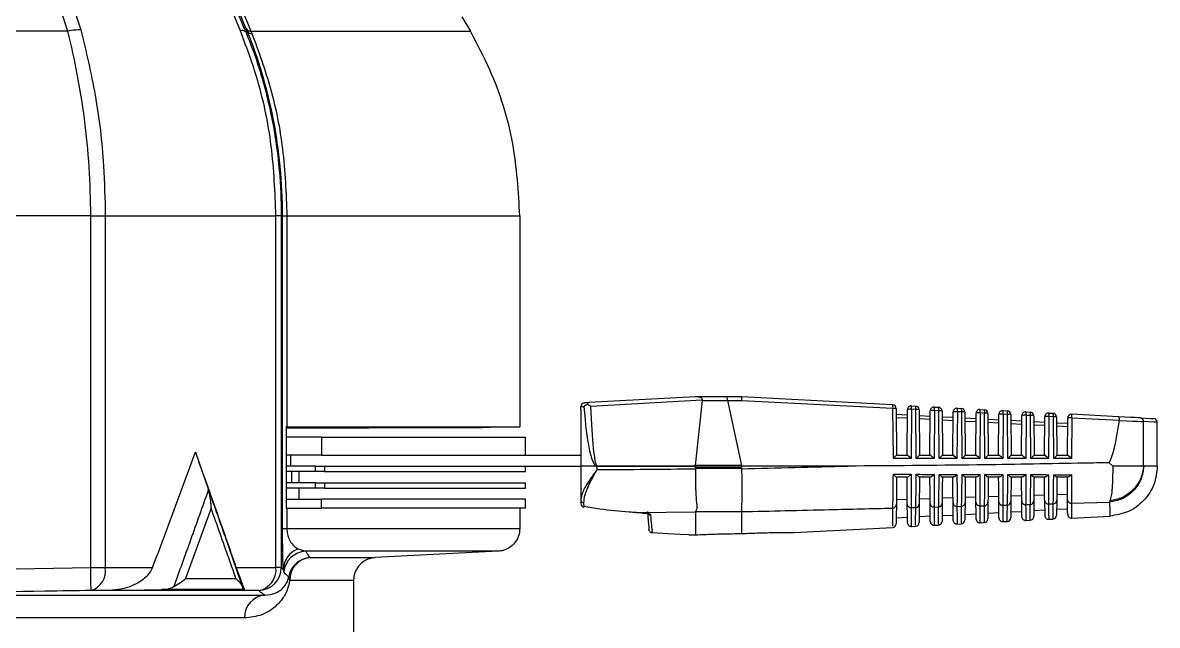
# Model space of a CAD drawing. Extents: x 17.1 to 113.1, y 3.8 to 84.5.
# Drawn here: x 56.287 to 59.357, y 13.322 to 14.955 of the extents above; entities that cross this region are included whole.
import ezdxf

# ---------------------------------------------------------------- set-up
doc = ezdxf.new("R2010")
doc.units = 0
doc.header["$MEASUREMENT"] = 0
doc.layers.add('OBJECT', color=7, linetype='CONTINUOUS')

msp = doc.modelspace()

# ---------------------------------------------------------------- linework, layer by layer
at = {"layer": 'OBJECT'}
for p, q in [((56.4206, 15.0068), (56.4445, 14.9352)), ((56.8759, 14.933), (56.8452, 15.0068)), ((57.4755, 14.9712), (57.4982, 14.9318)), ((56.4088, 14.9318), (56.1706, 14.9318)), ((56.8902, 14.93), (56.8942, 14.9317)), ((56.9046, 14.9318), (56.9073, 14.9252)), ((56.9046, 14.9318), (57.4982, 14.9318)), ((56.4708, 14.4318), (56.2673, 14.4318)), ((56.4708, 14.4318), (56.5103, 14.4318)), ((56.4708, 13.4789), (56.4708, 14.4318)), ((56.5103, 14.4318), (56.9722, 14.4318)), ((56.5103, 14.4318), (56.5103, 13.4789)), ((56.9722, 13.4789), (56.9722, 14.4318)), ((56.9865, 14.4318), (56.9722, 14.4318)), ((56.9865, 14.4318), (56.9865, 13.4789)), ((56.9865, 14.4318), (56.9901, 14.4318)), ((56.9901, 13.5852), (56.9901, 14.4318)), ((56.9901, 14.4318), (57.0017, 14.4318)), ((57.0017, 14.4318), (57.6322, 14.4318)), ((57.0017, 14.4318), (57.0017, 13.8605)), ((57.6322, 14.4318), (57.6322, 13.8605)), ((58.1072, 13.9413), (57.819, 13.9257)), ((58.1155, 13.9413), (58.1072, 13.9413)), ((58.1931, 13.9413), (58.1155, 13.9413)), ((58.2322, 13.9413), (58.1931, 13.9413)), ((58.2322, 13.9413), (58.2322, 13.9413)), ((58.641, 13.9197), (58.2322, 13.9413)), ((57.7972, 13.9061), (57.7973, 13.915)), ((57.8237, 13.9166), (58.1258, 13.933)), ((58.1074, 13.7554), (58.126, 13.9316)), ((58.126, 13.9316), (58.1937, 13.9316)), ((58.1937, 13.9318), (58.2332, 13.9318)), ((58.1937, 13.9316), (58.2319, 13.7554)), ((58.2332, 13.9318), (58.6417, 13.9103)), ((58.6429, 13.7743), (58.6417, 13.9103)), ((58.6505, 13.9098), (58.6516, 13.7838)), ((58.6915, 13.9171), (58.7031, 13.9165)), ((58.7534, 13.9138), (58.7651, 13.9132)), ((58.8154, 13.9105), (58.8271, 13.9099)), ((57.7972, 13.9061), (57.7972, 13.7538)), ((58.6506, 13.8942), (58.6808, 13.8926)), ((58.6807, 13.8832), (58.6507, 13.8848)), ((58.6799, 13.7838), (58.6809, 13.9072)), ((58.6921, 13.9076), (58.691, 13.7743)), ((58.7037, 13.907), (58.6921, 13.9076)), ((58.7049, 13.7743), (58.7037, 13.907)), ((58.7125, 13.9066), (58.7136, 13.7838)), ((58.7127, 13.8909), (58.7428, 13.8893)), ((58.7427, 13.8799), (58.7127, 13.8815)), ((58.7419, 13.7838), (58.7429, 13.9039)), ((58.7541, 13.9043), (58.753, 13.7743)), ((58.7658, 13.9037), (58.7541, 13.9043)), ((58.7669, 13.7743), (58.7658, 13.9037)), ((58.7746, 13.9033), (58.7756, 13.7838)), ((58.7747, 13.8876), (58.8047, 13.886)), ((58.8039, 13.7838), (58.8049, 13.9006)), ((58.8161, 13.9011), (58.815, 13.7743)), ((58.8278, 13.9004), (58.8161, 13.9011)), ((58.8289, 13.7743), (58.8278, 13.9004)), ((58.8366, 13.9), (58.8376, 13.7838)), ((58.8367, 13.8844), (58.8667, 13.8828)), ((58.8659, 13.7838), (58.8668, 13.8974)), ((58.8781, 13.8978), (58.877, 13.7743)), ((58.8774, 13.9072), (58.8891, 13.9066)), ((58.8898, 13.8972), (58.8781, 13.8978)), ((58.8909, 13.7743), (58.8898, 13.8972)), ((58.8986, 13.8967), (58.8996, 13.7838)), ((58.8988, 13.8811), (58.9287, 13.8795)), ((58.9279, 13.7838), (58.9288, 13.8941)), ((58.94, 13.8945), (58.939, 13.7743)), ((58.9393, 13.904), (58.9512, 13.9034)), ((58.9519, 13.8939), (58.94, 13.8945)), ((58.9529, 13.7743), (58.9519, 13.8939)), ((58.9606, 13.8935), (58.9616, 13.7838)), ((58.9899, 13.7838), (58.9908, 13.8908)), ((59.002, 13.8912), (59.001, 13.7743)), ((59.0013, 13.9007), (59.0132, 13.9001)), ((59.0139, 13.8906), (59.002, 13.8912)), ((59.0149, 13.7743), (59.0139, 13.8906)), ((59.0227, 13.8902), (59.0236, 13.7838)), ((59.0519, 13.7838), (59.0528, 13.8875)), ((59.064, 13.888), (59.063, 13.7743)), ((59.0633, 13.8974), (59.0752, 13.8968)), ((59.0759, 13.8873), (59.064, 13.888)), ((59.0769, 13.7743), (59.0759, 13.8873)), ((59.0847, 13.8869), (59.0856, 13.7838)), ((59.1139, 13.7838), (59.1147, 13.8843)), ((59.1259, 13.8847), (59.125, 13.7743)), ((59.2522, 13.8875), (59.1253, 13.8942)), ((59.1259, 13.8847), (59.2546, 13.8779)), ((57.0017, 13.8605), (56.9992, 13.8605)), ((56.9994, 13.8606), (56.9994, 13.64)), ((56.9994, 13.8578), (57.2223, 13.8578)), ((57.0017, 13.8605), (57.6322, 13.8605)), ((57.2223, 13.8578), (57.2233, 13.8578)), ((57.5274, 13.8578), (57.2233, 13.8578)), ((57.5492, 13.8584), (57.5274, 13.8578)), ((57.5274, 13.8578), (57.5283, 13.8578)), ((57.5283, 13.8578), (57.5279, 13.8578)), ((57.5518, 13.8584), (57.5492, 13.8584)), ((57.6322, 13.8605), (57.5518, 13.8584)), ((58.8047, 13.8766), (58.7748, 13.8782)), ((58.8666, 13.8734), (58.8368, 13.8749)), ((58.9286, 13.8701), (58.8988, 13.8717)), ((58.9608, 13.8778), (58.9907, 13.8762)), ((58.9906, 13.8668), (58.9609, 13.8684)), ((59.0228, 13.8745), (59.0526, 13.873)), ((59.0525, 13.8635), (59.0229, 13.8651)), ((59.0848, 13.8713), (59.1146, 13.8697)), ((59.1145, 13.8603), (59.0849, 13.8618)), ((59.2546, 13.8779), (59.2546, 13.8775)), ((59.3202, 13.7538), (59.3202, 13.8744)), ((59.3572, 13.7534), (59.3572, 13.8724)), ((57.095, 13.8318), (56.9994, 13.8318)), ((57.095, 13.8318), (57.095, 13.7838)), ((57.095, 13.8318), (57.6472, 13.8318)), ((57.6472, 13.7838), (57.6472, 13.8318)), ((56.7542, 13.7919), (56.7898, 13.6891)), ((57.095, 13.7838), (56.9994, 13.7838)), ((57.0112, 13.7838), (57.0112, 13.7538)), ((57.095, 13.7838), (57.6157, 13.7838)), ((57.6157, 13.7838), (57.7972, 13.7838)), ((58.691, 13.7743), (58.6429, 13.7743)), ((58.6516, 13.7838), (58.68, 13.7838)), ((58.753, 13.7743), (58.7049, 13.7743)), ((58.7136, 13.7838), (58.742, 13.7838)), ((58.815, 13.7743), (58.7669, 13.7743)), ((58.7756, 13.7838), (58.804, 13.7838)), ((58.877, 13.7743), (58.8289, 13.7743)), ((58.8376, 13.7838), (58.866, 13.7838)), ((58.939, 13.7743), (58.8909, 13.7743)), ((58.8996, 13.7838), (58.928, 13.7838)), ((59.001, 13.7743), (58.9529, 13.7743)), ((58.9616, 13.7838), (58.99, 13.7838)), ((59.063, 13.7743), (59.0149, 13.7743)), ((59.0236, 13.7838), (59.052, 13.7838)), ((59.125, 13.7743), (59.0769, 13.7743)), ((59.0856, 13.7838), (59.114, 13.7838)), ((59.2365, 13.7538), (59.2273, 13.7629)), ((57.0788, 13.7538), (56.9994, 13.7538)), ((57.0788, 13.7389), (56.9994, 13.7389)), ((57.0141, 13.7389), (57.0141, 13.7089)), ((57.035, 13.7089), (57.035, 13.7389)), ((57.0788, 13.7389), (57.0788, 13.7538)), ((57.0788, 13.7538), (57.1039, 13.7538)), ((57.1039, 13.7389), (57.0788, 13.7389)), ((57.1039, 13.7538), (57.1039, 13.7389)), ((57.1039, 13.7538), (57.6157, 13.7538)), ((57.1039, 13.7389), (57.6472, 13.7389)), ((57.6157, 13.7538), (57.7972, 13.7538)), ((57.6472, 13.7389), (57.6472, 13.7538)), ((57.7972, 13.7538), (57.7972, 13.6621)), ((57.8387, 13.7538), (57.7972, 13.7538)), ((57.8417, 13.7546), (58.1073, 13.7546)), ((58.1072, 13.753), (57.8417, 13.753)), ((57.8417, 13.7445), (57.8417, 13.753)), ((58.1073, 13.7546), (58.1072, 13.753)), ((58.1072, 13.7522), (58.2322, 13.7522)), ((58.1072, 13.747), (58.1072, 13.7522)), ((58.2322, 13.747), (58.1072, 13.747)), ((58.2319, 13.7554), (58.1074, 13.7554)), ((58.2322, 13.7522), (58.2322, 13.747)), ((58.5209, 13.7538), (58.2323, 13.7538)), ((59.3206, 13.7538), (59.3202, 13.7538)), ((57.0788, 13.7089), (56.9994, 13.7089)), ((57.0788, 13.694), (57.0788, 13.7089)), ((57.0788, 13.7089), (57.1039, 13.7089)), ((57.1039, 13.7089), (57.1039, 13.694)), ((57.1039, 13.7089), (57.6472, 13.7089)), ((57.6472, 13.694), (57.6472, 13.7089)), ((58.6806, 13.7238), (58.6515, 13.7238)), ((58.7427, 13.7238), (58.7135, 13.7238)), ((58.8047, 13.7238), (58.7755, 13.7238)), ((58.8668, 13.7238), (58.8374, 13.7238)), ((58.9288, 13.7238), (58.8994, 13.7238)), ((58.9909, 13.7238), (58.9614, 13.7238)), ((59.053, 13.7238), (59.0233, 13.7238)), ((59.1151, 13.7238), (59.0853, 13.7238)), ((57.0788, 13.694), (56.9994, 13.694)), ((56.9994, 13.664), (57.095, 13.664)), ((57.035, 13.664), (57.035, 13.694)), ((57.1039, 13.694), (57.0788, 13.694)), ((57.095, 13.64), (57.095, 13.664)), ((57.6472, 13.664), (57.095, 13.664)), ((57.1039, 13.694), (57.6472, 13.694)), ((57.6472, 13.64), (57.6472, 13.664)), ((58.6511, 13.6636), (58.6804, 13.6645)), ((58.7131, 13.6655), (58.7424, 13.6664)), ((58.7751, 13.6674), (58.8043, 13.6684)), ((58.8371, 13.6694), (58.8663, 13.6703)), ((58.8991, 13.6713), (58.9283, 13.6722)), ((58.9612, 13.6733), (58.9903, 13.6742)), ((59.0232, 13.6752), (59.0523, 13.6762)), ((59.0852, 13.6772), (59.1143, 13.6782)), ((56.7966, 13.64), (56.7275, 13.4491)), ((57.0017, 13.64), (56.9992, 13.64)), ((57.0017, 13.64), (57.0017, 13.5852)), ((57.0017, 13.64), (57.0771, 13.64)), ((57.0771, 13.64), (57.095, 13.64)), ((57.6472, 13.64), (57.095, 13.64)), ((57.6322, 13.64), (57.6322, 13.5852)), ((57.7972, 13.6621), (57.7972, 13.6524)), ((57.8058, 13.6441), (57.8055, 13.6546)), ((58.691, 13.6414), (58.7035, 13.6417)), ((58.753, 13.643), (58.7655, 13.6433)), ((58.815, 13.6446), (58.8275, 13.645)), ((58.877, 13.6463), (58.8895, 13.6466)), ((58.939, 13.6479), (58.9516, 13.6483)), ((59.0009, 13.6496), (59.0136, 13.65)), ((59.0526, 13.6343), (59.0228, 13.6328)), ((59.0524, 13.6611), (59.0528, 13.6198)), ((59.0629, 13.6514), (59.0756, 13.6517)), ((59.0851, 13.6614), (59.0847, 13.6204)), ((59.1146, 13.6376), (59.0848, 13.636)), ((59.1249, 13.6531), (59.2279, 13.6561)), ((59.2292, 13.6594), (59.2279, 13.6561)), ((57.948, 13.6279), (58.1072, 13.6298)), ((57.9662, 13.627), (57.948, 13.6279)), ((57.948, 13.6279), (57.948, 13.6277)), ((57.9662, 13.627), (57.9662, 13.6267)), ((58.1072, 13.6298), (58.1077, 13.6305)), ((58.1072, 13.6298), (58.1072, 13.5674)), ((58.1077, 13.6305), (58.2322, 13.6305)), ((58.2322, 13.6305), (58.2322, 13.6304)), ((58.2322, 13.6304), (58.2322, 13.5709)), ((58.6808, 13.6148), (58.6506, 13.6132)), ((58.7428, 13.6181), (58.7127, 13.6165)), ((58.7745, 13.6197), (58.8049, 13.6213)), ((58.8365, 13.623), (58.8669, 13.6246)), ((58.8986, 13.6262), (58.9289, 13.6278)), ((58.9394, 13.6034), (58.9512, 13.604)), ((58.9606, 13.6295), (58.9908, 13.6311)), ((59.0013, 13.6066), (59.0132, 13.6072)), ((59.0633, 13.6099), (59.0752, 13.6105)), ((59.1253, 13.6131), (59.2293, 13.6186)), ((56.9901, 13.5852), (57.0017, 13.5852)), ((57.0017, 13.5852), (57.6322, 13.5852)), ((57.9909, 13.5726), (57.9909, 13.5726)), ((58.3737, 13.5737), (58.6412, 13.5877)), ((58.6916, 13.5904), (58.7032, 13.591)), ((58.7535, 13.5936), (58.7652, 13.5942)), ((58.8155, 13.5969), (58.8272, 13.5975)), ((58.8774, 13.6001), (58.8892, 13.6007)), ((58.0894, 13.5673), (58.0894, 13.5673)), ((57.0318, 13.5294), (57.0526, 13.5233)), ((57.5734, 13.5233), (57.0526, 13.5233)), ((57.5734, 13.5233), (57.2409, 13.5058)), ((57.0647, 13.5058), (57.2409, 13.5058)), ((56.1451, 13.4737), (56.4708, 13.4789)), ((56.4708, 13.4789), (56.5103, 13.4789)), ((56.5103, 13.4789), (56.6383, 13.4789)), ((56.7275, 13.4491), (56.8638, 13.4492)), ((56.8649, 13.4789), (56.9722, 13.4789)), ((56.9865, 13.4789), (56.9722, 13.4789)), ((56.9865, 13.4789), (56.9923, 13.4737)), ((56.9936, 13.4669), (56.9923, 13.4737)), ((56.5211, 13.4169), (56.6621, 13.4191)), ((56.888, 13.4169), (56.8846, 13.4193)), ((57.1822, 13.4439), (57.0095, 13.4439)), ((57.1822, 13.4439), (57.1822, 13.2376)), ((55.5984, 13.4043), (56.9416, 13.4043)), ((56.5211, 13.4169), (56.4718, 13.4169)), ((56.9257, 13.4169), (56.888, 13.4169)), ((56.8874, 13.3424), (55.5714, 13.3424))]:
    msp.add_line(p, q, dxfattribs=at)
at = {"layer": 'OBJECT', "flags": 128}
for points in [[(57.7973, 13.915), (57.7986, 13.9151), (57.8014, 13.9152), (57.8056, 13.9154)], [(57.819, 13.9257), (57.8127, 13.9253), (57.8086, 13.9251), (57.8068, 13.925)], [(59.3109, 13.8844), (59.3054, 13.8846), (59.2964, 13.8851), (59.2843, 13.8858), (59.2694, 13.8865), (59.2522, 13.8875)], [(59.3109, 13.8844), (59.3385, 13.8829), (59.3478, 13.8824)], [(59.2546, 13.8775), (59.2738, 13.8766), (59.2905, 13.8758), (59.304, 13.8752), (59.3141, 13.8747), (59.3202, 13.8744)], [(59.3572, 13.8724), (59.3479, 13.8729), (59.3202, 13.8744)], [(58.651, 13.6498), (58.6507, 13.6165), (58.6505, 13.5997), (58.6505, 13.5976)], [(58.6809, 13.6003), (58.6809, 13.6023), (58.6808, 13.6186), (58.6805, 13.6511)], [(58.713, 13.6514), (58.7127, 13.6191), (58.7125, 13.6029), (58.7125, 13.6009)], [(58.7429, 13.6035), (58.7429, 13.6055), (58.7427, 13.6213), (58.7425, 13.6527)], [(58.775, 13.653), (58.7747, 13.6218), (58.7746, 13.6061), (58.7746, 13.6041)], [(58.8049, 13.6068), (58.8049, 13.6087), (58.8047, 13.6239), (58.8045, 13.6543)], [(58.837, 13.6547), (58.8367, 13.6244), (58.8366, 13.6093), (58.8366, 13.6074)], [(58.8668, 13.61), (58.8668, 13.6119), (58.8667, 13.6266), (58.8664, 13.656)], [(58.899, 13.6563), (58.8988, 13.6271), (58.8986, 13.6125), (58.8986, 13.6106)], [(58.9288, 13.6133), (58.9288, 13.6151), (58.9287, 13.6293), (58.9284, 13.6576)], [(58.961, 13.658), (58.9608, 13.6298), (58.9607, 13.6157), (58.9606, 13.6139)], [(58.9908, 13.6165), (58.9908, 13.6165), (58.9907, 13.6273), (58.9904, 13.6593)], [(59.023, 13.6597), (59.0228, 13.6278), (59.0227, 13.6171)], [(59.1147, 13.623), (59.1147, 13.623), (59.1146, 13.633), (59.1144, 13.6628)], [(57.948, 13.6277), (57.9607, 13.627), (57.9662, 13.6267)], [(57.9772, 13.6305), (57.9794, 13.6048), (57.9808, 13.5885), (57.9814, 13.5817)], [(58.0894, 13.5673), (58.0661, 13.5685), (58.0333, 13.5703), (57.9909, 13.5726)]]:
    msp.add_lwpolyline(points, dxfattribs=at)
at = {"layer": 'OBJECT'}
for centre, radius, start, end in [((56.439, 14.8057), 0.1296, 87.5456, 103.4346), ((56.8804, 14.9183), 0.0153, 49.8743, 106.9703), ((56.9044, 14.9478), 0.016, 214.5244, 270.5554), ((56.9068, 14.9407), 0.0155, 215.3881, 271.8718), ((57.8073, 13.915), 0.01, 93.1059, 179.191), ((57.8073, 13.915), 0.00999, 93.1446, 180.05), ((57.798, 13.9152), 0.00067, 179.4951, 191.6551), ((58.6216, 13.9136), 0.0204, 350.7192, 17.6172), ((58.6405, 13.9097), 0.01, 0.5, 86.9774), ((58.6441, 13.8693), 0.041, 81.0006, 93.313), ((58.6909, 13.9071), 0.01, 86.9774, 179.5), ((58.672, 13.9109), 0.0204, 350.7255, 17.6145), ((58.6836, 13.9103), 0.0204, 350.7255, 17.6145), ((58.7025, 13.9065), 0.01, 0.5, 86.9774), ((58.7529, 13.9038), 0.01, 86.9774, 179.5), ((58.734, 13.9076), 0.0204, 350.7192, 17.6172), ((58.7456, 13.907), 0.0204, 350.7195, 17.6169), ((58.7646, 13.9032), 0.01, 0.5, 86.9774), ((58.8149, 13.9005), 0.01, 86.9774, 179.5), ((58.796, 13.9043), 0.0204, 350.7192, 17.6172), ((58.8077, 13.9037), 0.0204, 350.7255, 17.6145), ((58.8266, 13.8999), 0.01, 0.5, 86.9774), ((58.6886, 13.8532), 0.0545, 86.3185, 98.1339), ((58.7061, 13.8661), 0.041, 81.0025, 93.313), ((58.7506, 13.8499), 0.0546, 86.3213, 98.131), ((58.7681, 13.8628), 0.041, 81.0006, 93.313), ((58.8126, 13.8466), 0.0546, 86.321, 98.1314), ((58.8302, 13.8595), 0.041, 81.0025, 93.313), ((58.8768, 13.8973), 0.01, 86.9774, 179.5), ((58.8746, 13.8433), 0.0546, 86.3209, 98.1315), ((58.8579, 13.9011), 0.0204, 350.7255, 17.6145), ((58.8697, 13.9005), 0.0204, 350.7195, 17.6168), ((58.8886, 13.8966), 0.01, 0.5, 86.9774), ((58.8922, 13.8563), 0.041, 80.999, 93.3164), ((58.9388, 13.894), 0.01, 86.9774, 179.5), ((58.9365, 13.8401), 0.0546, 86.3215, 98.1309), ((58.9199, 13.8978), 0.0204, 350.7192, 17.6172), ((58.9317, 13.8972), 0.0204, 350.7255, 17.6145), ((58.9506, 13.8934), 0.01, 0.5, 86.9774), ((58.9542, 13.853), 0.041, 81.0008, 93.3128), ((59.0008, 13.8907), 0.01, 86.9774, 179.5), ((58.9985, 13.8368), 0.0546, 86.3213, 98.131), ((58.9819, 13.8945), 0.0204, 350.7192, 17.6172), ((58.9938, 13.8939), 0.0204, 350.7199, 17.6164), ((59.0127, 13.8901), 0.01, 0.5, 86.9774), ((59.0163, 13.8497), 0.041, 80.999, 93.3164), ((59.0628, 13.8874), 0.01, 86.9774, 179.5), ((59.0605, 13.8335), 0.0546, 86.321, 98.1314), ((59.0439, 13.8913), 0.0204, 350.7154, 17.6246), ((59.0558, 13.8906), 0.0204, 350.7255, 17.6145), ((59.0747, 13.8868), 0.01, 0.5, 86.9774), ((59.0783, 13.8464), 0.041, 81.0008, 93.3128), ((59.1247, 13.8842), 0.01, 86.9774, 179.5), ((59.1224, 13.8303), 0.0546, 86.3209, 98.1315), ((59.1058, 13.888), 0.0204, 350.7255, 17.6145), ((59.3103, 13.8745), 0.00991, 359.4484, 86.5254), ((59.3472, 13.8724), 0.01, 3.5738, 86.9774), ((57.9334, 13.6638), 0.1307, 135.4909, 136.4532), ((57.9606, 13.753), 0.1189, 179.2258, 179.9861), ((57.8057, 13.6632), 0.00857, 187.228, 268.6428), ((57.8072, 13.6524), 0.01, 180, 260.7454), ((57.8063, 13.6531), 0.00906, 184.3624, 267.1848), ((57.8166, 13.6419), 0.011, 168.4515, 176.4001), ((58.6411, 13.65), 0.00987, 272.2596, 358.8651), ((58.6904, 13.6513), 0.0099, 181.212, 273.6258), ((58.7031, 13.6516), 0.00987, 272.2821, 358.8852), ((58.7524, 13.6529), 0.0099, 181.1871, 273.6091), ((58.7651, 13.6532), 0.00987, 272.3034, 358.9057), ((58.8144, 13.6545), 0.00991, 181.1663, 273.5901), ((58.8271, 13.6548), 0.00988, 272.3282, 358.9225), ((58.8764, 13.6562), 0.00991, 181.1439, 273.571), ((58.8891, 13.6565), 0.00988, 272.3468, 358.9447), ((58.9383, 13.6578), 0.00991, 181.1212, 273.5523), ((58.9511, 13.6582), 0.00989, 272.3686, 358.9627), ((59.0003, 13.6595), 0.00991, 181.1004, 273.5334), ((59.0132, 13.6599), 0.00989, 272.3909, 358.9811), ((59.0623, 13.6613), 0.00992, 181.0799, 273.5151), ((59.0752, 13.6616), 0.00989, 272.4144, 358.9965), ((59.1243, 13.663), 0.00992, 181.0594, 273.4976), ((57.9871, 13.6316), 0.0101, 228.8415, 267.3961), ((58.7529, 13.6036), 0.01, 180.5, 275.1945), ((58.7646, 13.6042), 0.01, 275.1202, 359.5), ((58.8149, 13.6069), 0.01, 180.5, 274.8207), ((58.8266, 13.6075), 0.01, 274.7459, 359.5), ((58.8768, 13.6101), 0.01, 180.5, 274.4464), ((58.8886, 13.6107), 0.01, 274.3711, 359.5), ((58.9388, 13.6134), 0.01, 180.5, 274.0714), ((58.9506, 13.614), 0.01, 273.9957, 359.5), ((59.0008, 13.6166), 0.01, 180.5, 273.6958), ((59.0127, 13.6172), 0.01, 273.6197, 359.5), ((59.0628, 13.6199), 0.01, 180.5, 273.3196), ((59.0747, 13.6205), 0.01, 273.243, 359.5), ((59.1247, 13.6231), 0.01, 180.5, 273.0138), ((58.6405, 13.5977), 0.01, 275.8671, 359.5), ((58.6909, 13.6004), 0.01, 180.5, 275.5678), ((58.7025, 13.601), 0.01, 275.4939, 359.5), ((57.0527, 13.4728), 0.0604, 110.2163, 179.1613), ((57.0554, 13.4613), 0.062, 92.5494, 174.8621), ((57.0678, 13.4439), 0.062, 92.8403, 170.9564), ((57.0699, 13.4456), 0.0605, 94.9206, 181.5733), ((7.1542, 12.6408), 49.3237, 0.90161, 0.97361), ((56.4554, 13.47), 0.0556, 287.1155, 9.1917), ((56.9157, 13.4728), 0.0568, 280.1323, 6.1769), ((56.9244, 13.4789), 0.062, 271.1731, 359.9815), ((57.0209, 13.4526), 0.0143, 175.8769, 217.3541), ((56.9466, 13.3452), 0.0593, 94.818, 182.7807)]:
    msp.add_arc(centre, radius, start, end, dxfattribs=at)
for centre, major_axis, ratio, start_param, end_param in [((58.1931, 13.9313), (0, 0.01), 0.061163, 4.764749, 6.283185), ((58.232, 13.9313), (0.00026, 0.01), 0.120424, 4.767926, 6.280008), ((57.8572, 14.3225), (0.0157, 0.5695), 0.101686, 2.370066, 3.09173), ((57.8495, 14.3241), (0.0078, 0.5695), 0.050872, 2.368959, 3.089624), ((58.0887, 13.9313), (0.0374, 0.0006), 0.267094, 6.250695, 6.391296), ((58.2752, 13.9313), (0.0816, -0.0005), 0.122438, 3.142789, 3.168969), ((57.0521, 13.8787), (0.062, 0.0151), 0.162711, 3.65558, 3.724578), ((59.2021, 16.0436), (-0.0147, 2.2897), 0.052015, 3.230394, 3.471508), ((58.6417, 13.7738), (0.00991, 0.00999), 0.035372, 4.799799, 6.248135), ((58.6898, 13.7738), (-0.00988, 0.00996), 0.087934, 4.677799, 6.196235), ((58.7037, 13.7738), (0.00991, 0.00999), 0.035372, 4.799799, 6.248135), ((58.7518, 13.7738), (-0.00988, 0.00996), 0.087934, 4.677799, 6.196235), ((58.7657, 13.7738), (0.00991, 0.00999), 0.035372, 4.799799, 6.248135), ((58.8138, 13.7738), (-0.00988, 0.00996), 0.087934, 4.677799, 6.196235), ((58.8277, 13.7738), (0.00991, 0.00999), 0.035372, 4.799799, 6.248135), ((58.8758, 13.7738), (-0.00988, 0.00996), 0.087934, 4.677799, 6.196235), ((58.8897, 13.7738), (0.00991, 0.00999), 0.035372, 4.799799, 6.248135), ((58.9378, 13.7738), (-0.00988, 0.00996), 0.087934, 4.677799, 6.196235), ((58.9517, 13.7738), (0.00991, 0.00999), 0.035372, 4.799799, 6.248135), ((58.9998, 13.7738), (-0.00988, 0.00996), 0.087934, 4.677799, 6.196235), ((59.0137, 13.7738), (0.00991, 0.00999), 0.035372, 4.799799, 6.248135), ((59.0618, 13.7738), (-0.00988, 0.00996), 0.087934, 4.677799, 6.196235), ((59.0757, 13.7738), (0.00991, 0.00999), 0.035372, 4.799799, 6.248135), ((59.1238, 13.7738), (-0.00988, 0.00996), 0.087934, 4.677799, 6.196235), ((57.8572, 14.3225), (0.0157, 0.5695), 0.101686, 3.09173, 3.144394), ((57.8495, 14.3241), (0.0078, 0.5695), 0.050872, 3.089624, 3.142288), ((57.7494, 15.8163), (7.8848, 0), 0.262774, 4.724089, 4.75778), ((57.6594, 13.7522), (0.4478, 0), 0.267949, 0, 0.006511), ((57.6594, 13.747), (0.4478, 0), 0.267949, 6.278981, 6.283185), ((57.6591, 13.7522), (0.4485, 0.007), 0.267094, 6.244178, 6.250695), ((59.2102, 13.7522), (0.9787, -0.0064), 0.122438, 3.168969, 3.182058), ((54.2139, 15.8163), (19.0675, 0), 0.111038, 4.924724, 4.940236), ((59.2095, 13.7522), (0.9773, 0), 0.122785, 3.128502, 3.141593), ((59.2095, 13.747), (0.9773, 0), 0.122785, 3.141593, 3.144933), ((57.0521, 13.6219), (0.062, -0.0151), 0.162756, 2.558631, 2.627629)]:
    msp.add_ellipse(centre, major_axis=major_axis, ratio=ratio, start_param=start_param, end_param=end_param, dxfattribs=at)
for points, knots in [([(56.8913, 14.9387), (56.8283, 15.0908), (56.7057, 15.387), (56.5827, 15.6828), (56.5229, 15.8267)], [0, 0, 0, 0, 0.513611, 1, 1, 1, 1]), ([(56.5352, 15.8199), (56.5481, 15.789), (56.6204, 15.6158), (56.7436, 15.3198), (56.8537, 15.0545), (56.9046, 14.9318)], [0, 0, 0, 0, 0.104199, 0.585852, 1, 1, 1, 1]), ([(56.4088, 14.9318), (56.4088, 14.9318), (56.4027, 14.9533), (56.3945, 14.9764), (56.3863, 14.9995)], [0, 0, 0, 0, 0.0000318, 1, 1, 1, 1]), ([(56.8612, 14.9999), (56.8707, 14.9767), (56.8802, 14.9535), (56.8902, 14.93), (56.8902, 14.93)], [0, 0, 0, 0, 0.999971, 1, 1, 1, 1]), ([(56.4708, 14.4318), (56.4708, 14.4318), (56.4708, 14.4759), (56.4679, 14.5642), (56.4555, 14.6925), (56.4353, 14.8168), (56.4188, 14.8921), (56.4088, 14.9318), (56.4088, 14.9318)], [0, 0, 0, 0, 0.000005, 0.255816, 0.511628, 0.755817, 0.999995, 1, 1, 1, 1]), ([(56.4445, 14.9352), (56.4583, 14.877), (56.4864, 14.7589), (56.507, 14.5873), (56.5093, 14.477), (56.5103, 14.4318)], [0, 0, 0, 0, 0.364404, 0.739433, 1, 1, 1, 1]), ([(56.9722, 14.4318), (56.9696, 14.495), (56.9644, 14.6231), (56.9287, 14.7919), (56.8912, 14.8921), (56.8759, 14.933)], [0, 0, 0, 0, 0.365475, 0.741466, 1, 1, 1, 1]), ([(56.8902, 14.93), (56.8902, 14.93), (56.9072, 14.8905), (56.9358, 14.8073), (56.9751, 14.6423), (56.9865, 14.5145), (56.9865, 14.4318), (56.9865, 14.4318)], [0, 0, 0, 0, 0.000004, 0.259099, 0.518181, 0.999995, 1, 1, 1, 1]), ([(56.8942, 14.9317), (56.8942, 14.9317), (56.8932, 14.9339), (56.8923, 14.9363), (56.8913, 14.9387)], [0, 0, 0, 0, 0.00031, 1, 1, 1, 1]), ([(56.9901, 14.4318), (56.9901, 14.4318), (56.9901, 14.4763), (56.9858, 14.5654), (56.9672, 14.6947), (56.9362, 14.8185), (56.9105, 14.8936), (56.8942, 14.9317), (56.8942, 14.9317)], [0, 0, 0, 0, 0.0000045, 0.25468, 0.5093557, 0.7546737, 0.9999956, 1, 1, 1, 1]), ([(56.9073, 14.9252), (56.9252, 14.8762), (56.9615, 14.7769), (56.9948, 14.6096), (56.9994, 14.4924), (57.0017, 14.4318)], [0, 0, 0, 0, 0.319145, 0.647516, 1, 1, 1, 1]), ([(57.6322, 14.4318), (57.6283, 14.4972), (57.6204, 14.6327), (57.5674, 14.8012), (57.5164, 14.8975), (57.4982, 14.9318)], [0, 0, 0, 0, 0.375049, 0.776984, 1, 1, 1, 1]), ([(58.1155, 13.9413), (58.117, 13.9413), (58.1196, 13.9412), (58.1222, 13.9401), (58.1237, 13.938), (58.1248, 13.9354), (58.1255, 13.9336), (58.1258, 13.933)], [0, 0, 0, 0, 0.281506, 0.477148, 0.672468, 0.878468, 1, 1, 1, 1]), ([(57.8056, 13.9154), (57.8056, 13.9154), (57.8073, 13.9169), (57.8102, 13.9189), (57.8138, 13.9208), (57.8148, 13.9213)], [0, 0, 0, 0, 0.021175, 0.71713, 1, 1, 1, 1]), ([(57.819, 13.9257), (57.8189, 13.9257), (57.8186, 13.9256), (57.8176, 13.9254), (57.8163, 13.9244), (57.8153, 13.9227), (57.8149, 13.9215), (57.8148, 13.9213)], [0, 0, 0, 0, 0.017155, 0.20226, 0.556605, 0.898365, 1, 1, 1, 1]), ([(57.8148, 13.9213), (57.8176, 13.9198), (57.8205, 13.9183), (57.8236, 13.9166), (57.8237, 13.9166)], [0, 0, 0, 0, 0.980022, 1, 1, 1, 1]), ([(59.2546, 13.8779), (59.2546, 13.879), (59.2547, 13.8812), (59.2543, 13.8841), (59.2536, 13.8863), (59.2529, 13.8872), (59.2524, 13.8874), (59.2523, 13.8875), (59.2522, 13.8875)], [0, 0, 0, 0, 0.219285, 0.43851, 0.65924, 0.882982, 0.985818, 1, 1, 1, 1]), ([(56.6383, 13.4789), (56.6579, 13.531), (56.6972, 13.6354), (56.7352, 13.7397), (56.7542, 13.7919)], [0, 0, 0, 0, 0.499973, 1, 1, 1, 1]), ([(56.8649, 13.4789), (56.8559, 13.505), (56.8378, 13.5572), (56.8011, 13.6615), (56.7729, 13.7397), (56.7542, 13.7919)], [0, 0, 0, 0, 0.250124, 0.500247, 1, 1, 1, 1]), ([(59.2273, 13.7629), (59.2216, 13.7628), (59.1932, 13.7623), (59.0738, 13.7601), (58.844, 13.7561), (58.637, 13.7546), (58.5209, 13.7538)], [0, 0, 0, 0, 0.024148, 0.120739, 0.507103, 1, 1, 1, 1]), ([(57.8417, 13.7445), (57.8416, 13.7444), (57.8408, 13.7434), (57.8382, 13.7401), (57.8297, 13.7289), (57.8154, 13.7085), (57.8006, 13.6831), (57.7982, 13.6685), (57.7972, 13.6621)], [0, 0, 0, 0, 0.003659, 0.034965, 0.112488, 0.381452, 0.732443, 1, 1, 1, 1]), ([(57.8055, 13.6546), (57.8061, 13.661), (57.8077, 13.6774), (57.8208, 13.7075), (57.8339, 13.7315), (57.841, 13.7434), (57.8416, 13.7444), (57.8417, 13.7445)], [0, 0, 0, 0, 0.2447459, 0.6267305, 0.9679279, 0.9961427, 1, 1, 1, 1]), ([(58.1072, 13.7465), (58.1072, 13.7414), (58.107, 13.7228), (58.1078, 13.6918), (58.1094, 13.6596), (58.1124, 13.6391), (58.109, 13.6329), (58.1077, 13.6305)], [0, 0, 0, 0, 0.097508, 0.35133, 0.599303, 0.843154, 1, 1, 1, 1]), ([(58.2322, 13.7466), (58.2325, 13.7332), (58.2331, 13.7062), (58.2329, 13.6706), (58.2321, 13.6432), (58.2322, 13.6346), (58.2322, 13.6305)], [0, 0, 0, 0, 0.253583, 0.507165, 0.760847, 1, 1, 1, 1]), ([(58.6415, 13.6402), (58.6416, 13.6419), (58.6418, 13.6473), (58.6422, 13.6657), (58.6426, 13.6942), (58.6428, 13.7176), (58.6429, 13.7291), (58.6429, 13.7317)], [0, 0, 0, 0, 0.147377, 0.444494, 0.741153, 0.940222, 1, 1, 1, 1]), ([(58.6429, 13.7317), (58.6495, 13.7317), (58.6656, 13.7317), (58.6816, 13.7316), (58.691, 13.7316)], [0, 0, 0, 0, 0.412558, 1, 1, 1, 1]), ([(58.6515, 13.7238), (58.6513, 13.7239), (58.6508, 13.7241), (58.6487, 13.7259), (58.646, 13.7285), (58.6439, 13.7307), (58.643, 13.7317), (58.6429, 13.7317)], [0, 0, 0, 0, 0.1927825, 0.4296397, 0.7493092, 0.9922513, 1, 1, 1, 1]), ([(58.691, 13.7316), (58.691, 13.7316), (58.6898, 13.7304), (58.6875, 13.7281), (58.6845, 13.7256), (58.682, 13.7241), (58.6811, 13.7239), (58.6806, 13.7238)], [0, 0, 0, 0, 0.0079824, 0.2991091, 0.6029182, 0.8007074, 1, 1, 1, 1]), ([(58.691, 13.7316), (58.691, 13.729), (58.6911, 13.7199), (58.6912, 13.6987), (58.6913, 13.6712), (58.6912, 13.6501), (58.6911, 13.6439), (58.691, 13.6414)], [0, 0, 0, 0, 0.059552, 0.208065, 0.505161, 0.802605, 1, 1, 1, 1]), ([(58.7035, 13.6417), (58.7036, 13.6435), (58.7038, 13.6488), (58.7042, 13.6671), (58.7046, 13.6951), (58.7048, 13.718), (58.7049, 13.729), (58.7049, 13.7316)], [0, 0, 0, 0, 0.148954, 0.449261, 0.749099, 0.940503, 1, 1, 1, 1]), ([(58.7049, 13.7316), (58.7115, 13.7315), (58.7276, 13.7315), (58.7436, 13.7315), (58.753, 13.7314)], [0, 0, 0, 0, 0.412523, 1, 1, 1, 1]), ([(58.7135, 13.7238), (58.7132, 13.7239), (58.7127, 13.7241), (58.7106, 13.7259), (58.7079, 13.7285), (58.7058, 13.7306), (58.705, 13.7315), (58.7049, 13.7316)], [0, 0, 0, 0, 0.197188, 0.440798, 0.768927, 0.992188, 1, 1, 1, 1]), ([(58.753, 13.7314), (58.753, 13.7314), (58.7519, 13.7303), (58.7496, 13.7281), (58.7466, 13.7257), (58.7441, 13.7241), (58.7431, 13.7239), (58.7427, 13.7238)], [0, 0, 0, 0, 0.008066, 0.282726, 0.593806, 0.796113, 1, 1, 1, 1]), ([(58.753, 13.7314), (58.753, 13.7289), (58.7531, 13.7199), (58.7532, 13.6988), (58.7533, 13.6717), (58.7532, 13.6512), (58.7531, 13.6453), (58.753, 13.643)], [0, 0, 0, 0, 0.059275, 0.209421, 0.509832, 0.810598, 1, 1, 1, 1]), ([(58.7655, 13.6433), (58.7656, 13.6451), (58.7658, 13.6503), (58.7662, 13.6685), (58.7666, 13.6961), (58.7668, 13.7185), (58.7669, 13.7289), (58.7669, 13.7314)], [0, 0, 0, 0, 0.150604, 0.454244, 0.75741, 0.94078, 1, 1, 1, 1]), ([(58.7669, 13.7314), (58.7735, 13.7314), (58.7896, 13.7313), (58.8056, 13.7313), (58.815, 13.7313)], [0, 0, 0, 0, 0.412498, 1, 1, 1, 1]), ([(58.7755, 13.7238), (58.7752, 13.7239), (58.7746, 13.7242), (58.7724, 13.726), (58.7698, 13.7285), (58.7677, 13.7306), (58.767, 13.7314), (58.7669, 13.7314)], [0, 0, 0, 0, 0.201833, 0.452562, 0.789377, 0.992118, 1, 1, 1, 1]), ([(58.815, 13.7313), (58.815, 13.7313), (58.8142, 13.7305), (58.8122, 13.7285), (58.8092, 13.726), (58.8064, 13.7242), (58.8052, 13.7239), (58.8047, 13.7238)], [0, 0, 0, 0, 0.0081525, 0.2069117, 0.5377719, 0.7912795, 1, 1, 1, 1]), ([(58.815, 13.7313), (58.815, 13.7288), (58.8151, 13.7199), (58.8152, 13.699), (58.8153, 13.6721), (58.8152, 13.6524), (58.815, 13.6467), (58.815, 13.6446)], [0, 0, 0, 0, 0.059003, 0.210856, 0.514735, 0.818981, 1, 1, 1, 1]), ([(58.8275, 13.645), (58.8276, 13.6467), (58.8278, 13.6518), (58.8282, 13.6699), (58.8286, 13.6971), (58.8288, 13.7189), (58.8289, 13.7288), (58.8289, 13.7312)], [0, 0, 0, 0, 0.152334, 0.459462, 0.76611, 0.941055, 1, 1, 1, 1]), ([(58.8289, 13.7312), (58.8355, 13.7312), (58.8516, 13.7312), (58.8676, 13.7312), (58.877, 13.7311)], [0, 0, 0, 0, 0.41246, 1, 1, 1, 1]), ([(58.8374, 13.7238), (58.8372, 13.7239), (58.8365, 13.7242), (58.8342, 13.726), (58.8316, 13.7285), (58.8297, 13.7305), (58.829, 13.7312), (58.8289, 13.7312)], [0, 0, 0, 0, 0.2067502, 0.4649533, 0.8107354, 0.9920553, 1, 1, 1, 1]), ([(58.877, 13.7311), (58.877, 13.7311), (58.8763, 13.7304), (58.8743, 13.7285), (58.8714, 13.726), (58.8685, 13.7242), (58.8673, 13.7239), (58.8668, 13.7238)], [0, 0, 0, 0, 0.008233, 0.187013, 0.52564, 0.786182, 1, 1, 1, 1]), ([(58.877, 13.7311), (58.877, 13.7287), (58.8771, 13.7198), (58.8772, 13.6991), (58.8773, 13.6726), (58.8772, 13.6536), (58.877, 13.6482), (58.877, 13.6463)], [0, 0, 0, 0, 0.0587304, 0.2123732, 0.5198851, 0.8277773, 1, 1, 1, 1]), ([(58.8895, 13.6466), (58.8896, 13.6483), (58.8898, 13.6534), (58.8902, 13.6714), (58.8906, 13.6981), (58.8908, 13.7193), (58.8909, 13.7287), (58.8909, 13.7311)], [0, 0, 0, 0, 0.154142, 0.464926, 0.775221, 0.941326, 1, 1, 1, 1]), ([(58.8909, 13.7311), (58.8975, 13.7311), (58.9136, 13.731), (58.9296, 13.731), (58.939, 13.731)], [0, 0, 0, 0, 0.41243, 1, 1, 1, 1]), ([(58.8994, 13.7238), (58.8991, 13.7239), (58.8984, 13.7242), (58.8961, 13.7261), (58.8935, 13.7285), (58.8916, 13.7304), (58.891, 13.7311), (58.8909, 13.7311)], [0, 0, 0, 0, 0.2119412, 0.4780129, 0.8329621, 0.9919671, 1, 1, 1, 1]), ([(58.939, 13.731), (58.939, 13.7309), (58.9384, 13.7303), (58.9365, 13.7285), (58.9336, 13.7261), (58.9306, 13.7242), (58.9294, 13.7239), (58.9288, 13.7238)], [0, 0, 0, 0, 0.0083422, 0.1664023, 0.5129794, 0.7808746, 1, 1, 1, 1]), ([(58.939, 13.731), (58.939, 13.7286), (58.9391, 13.7198), (58.9392, 13.6993), (58.9393, 13.6731), (58.9391, 13.6548), (58.939, 13.6497), (58.939, 13.6479)], [0, 0, 0, 0, 0.058462, 0.213982, 0.525305, 0.83702, 1, 1, 1, 1]), ([(58.9516, 13.6483), (58.9516, 13.65), (58.9519, 13.655), (58.9522, 13.6729), (58.9526, 13.6992), (58.9528, 13.7198), (58.9529, 13.7285), (58.9529, 13.7309)], [0, 0, 0, 0, 0.156042, 0.470657, 0.78478, 0.941595, 1, 1, 1, 1]), ([(58.9529, 13.7309), (58.9595, 13.7309), (58.9756, 13.7309), (58.9916, 13.7308), (59.001, 13.7308)], [0, 0, 0, 0, 0.412395, 1, 1, 1, 1]), ([(58.9614, 13.7238), (58.9611, 13.7239), (58.9603, 13.7242), (58.9579, 13.7261), (58.9553, 13.7286), (58.9535, 13.7304), (58.953, 13.7309), (58.9529, 13.7309)], [0, 0, 0, 0, 0.217451, 0.491744, 0.856147, 0.991891, 1, 1, 1, 1]), ([(59.001, 13.7308), (59.001, 13.7308), (59.0005, 13.7302), (58.9986, 13.7285), (58.9958, 13.7261), (58.9928, 13.7242), (58.9915, 13.7239), (58.9909, 13.7238)], [0, 0, 0, 0, 0.008433, 0.145053, 0.499703, 0.77523, 1, 1, 1, 1]), ([(59.001, 13.7308), (59.001, 13.7285), (59.0011, 13.7198), (59.0012, 13.6995), (59.0012, 13.6736), (59.0011, 13.6561), (59.001, 13.6512), (59.0009, 13.6496)], [0, 0, 0, 0, 0.058197, 0.215687, 0.531014, 0.846742, 1, 1, 1, 1]), ([(59.0136, 13.65), (59.0136, 13.6516), (59.0139, 13.6566), (59.0143, 13.6744), (59.0146, 13.7002), (59.0148, 13.7202), (59.0149, 13.7284), (59.0149, 13.7308)], [0, 0, 0, 0, 0.1580339, 0.4766742, 0.794816, 0.9418607, 1, 1, 1, 1]), ([(59.0149, 13.7308), (59.0215, 13.7308), (59.0376, 13.7307), (59.0536, 13.7307), (59.063, 13.7306)], [0, 0, 0, 0, 0.412358, 1, 1, 1, 1]), ([(59.0233, 13.7238), (59.023, 13.7239), (59.0222, 13.7242), (59.0197, 13.7262), (59.0171, 13.7286), (59.0154, 13.7303), (59.015, 13.7307), (59.0149, 13.7308)], [0, 0, 0, 0, 0.223255, 0.506269, 0.880294, 0.991798, 1, 1, 1, 1]), ([(59.063, 13.7306), (59.063, 13.7306), (59.0625, 13.7302), (59.0608, 13.7285), (59.058, 13.7261), (59.0549, 13.7242), (59.0536, 13.7239), (59.053, 13.7238)], [0, 0, 0, 0, 0.008536, 0.1229257, 0.4857881, 0.7693115, 1, 1, 1, 1]), ([(59.063, 13.7306), (59.063, 13.7284), (59.0631, 13.7198), (59.0632, 13.6996), (59.0632, 13.6741), (59.0631, 13.6574), (59.063, 13.6528), (59.0629, 13.6514)], [0, 0, 0, 0, 0.057935, 0.217495, 0.537029, 0.856978, 1, 1, 1, 1]), ([(59.0756, 13.6517), (59.0757, 13.6533), (59.0759, 13.6582), (59.0763, 13.6759), (59.0766, 13.7013), (59.0768, 13.7207), (59.0769, 13.7283), (59.0769, 13.7306)], [0, 0, 0, 0, 0.160131, 0.483002, 0.805363, 0.942125, 1, 1, 1, 1]), ([(59.0769, 13.7306), (59.0835, 13.7306), (59.0996, 13.7305), (59.1156, 13.7305), (59.125, 13.7305)], [0, 0, 0, 0, 0.412316, 1, 1, 1, 1]), ([(59.0853, 13.7238), (59.0849, 13.7239), (59.0841, 13.7242), (59.0815, 13.7262), (59.079, 13.7286), (59.0773, 13.7302), (59.077, 13.7306), (59.0769, 13.7306)], [0, 0, 0, 0, 0.229438, 0.521611, 0.905444, 0.991724, 1, 1, 1, 1]), ([(59.125, 13.7305), (59.125, 13.7304), (59.1246, 13.7301), (59.1229, 13.7285), (59.1202, 13.7262), (59.1171, 13.7242), (59.1157, 13.7239), (59.1151, 13.7238)], [0, 0, 0, 0, 0.008664, 0.099993, 0.471206, 0.763092, 1, 1, 1, 1]), ([(59.125, 13.7305), (59.125, 13.7282), (59.1251, 13.7198), (59.1252, 13.6998), (59.1252, 13.6747), (59.1251, 13.6587), (59.1249, 13.6544), (59.1249, 13.6531)], [0, 0, 0, 0, 0.057678, 0.219415, 0.543376, 0.867765, 1, 1, 1, 1]), ([(59.3206, 13.7538), (59.319, 13.7421), (59.3157, 13.7178), (59.2943, 13.686), (59.2636, 13.6629), (59.2395, 13.6583), (59.2279, 13.6561)], [0, 0, 0, 0, 0.241171, 0.5, 0.758828, 1, 1, 1, 1]), ([(59.3572, 13.7538), (59.3555, 13.7373), (59.3518, 13.703), (59.3223, 13.6584), (59.2793, 13.6266), (59.2453, 13.6212), (59.2289, 13.6185)], [0, 0, 0, 0, 0.240773, 0.500001, 0.759226, 1, 1, 1, 1]), ([(59.2365, 13.7538), (59.2365, 13.7431), (59.2364, 13.7217), (59.235, 13.6941), (59.2326, 13.6718), (59.2304, 13.6635), (59.2292, 13.6594)], [0, 0, 0, 0, 0.25, 0.5, 0.75, 1, 1, 1, 1]), ([(59.3202, 13.7538), (59.3184, 13.7427), (59.3148, 13.7196), (59.2937, 13.6893), (59.264, 13.6669), (59.2406, 13.6618), (59.2292, 13.6594)], [0, 0, 0, 0, 0.241561, 0.5, 0.758437, 1, 1, 1, 1]), ([(59.3202, 13.7538), (59.3173, 13.7538), (59.3116, 13.7538), (59.2925, 13.7538), (59.2673, 13.7538), (59.2467, 13.7538), (59.2365, 13.7538)], [0, 0, 0, 0, 0.250001, 0.499999, 0.750001, 1, 1, 1, 1]), ([(59.3572, 13.7538), (59.3557, 13.7538), (59.3526, 13.7538), (59.3313, 13.7538), (59.3206, 13.7538)], [0, 0, 0, 0, 0.5, 1, 1, 1, 1]), ([(58.6516, 13.7238), (58.6515, 13.7125), (58.6513, 13.6899), (58.6511, 13.6627), (58.651, 13.6543), (58.651, 13.6498)], [0, 0, 0, 0, 0.320862, 0.64168, 1, 1, 1, 1]), ([(58.6805, 13.6511), (58.6805, 13.655), (58.6804, 13.6627), (58.6802, 13.6886), (58.68, 13.7119), (58.6799, 13.7238)], [0, 0, 0, 0, 0.32783, 0.655736, 1, 1, 1, 1]), ([(58.7136, 13.7238), (58.7135, 13.7126), (58.7133, 13.6901), (58.7131, 13.6637), (58.713, 13.6556), (58.713, 13.6514)], [0, 0, 0, 0, 0.324746, 0.649449, 1, 1, 1, 1]), ([(58.7425, 13.6527), (58.7424, 13.6565), (58.7424, 13.6642), (58.7422, 13.6896), (58.742, 13.7124), (58.7419, 13.7238)], [0, 0, 0, 0, 0.3318723, 0.6638141, 1, 1, 1, 1]), ([(58.7756, 13.7238), (58.7755, 13.7127), (58.7753, 13.6904), (58.7751, 13.6647), (58.775, 13.657), (58.775, 13.653)], [0, 0, 0, 0, 0.328836, 0.657621, 1, 1, 1, 1]), ([(58.8045, 13.6543), (58.8044, 13.6581), (58.8044, 13.6657), (58.8041, 13.6907), (58.8039, 13.7129), (58.8039, 13.7238)], [0, 0, 0, 0, 0.336125, 0.672321, 1, 1, 1, 1]), ([(58.8376, 13.7238), (58.8375, 13.7127), (58.8373, 13.6906), (58.8371, 13.6658), (58.837, 13.6584), (58.837, 13.6547)], [0, 0, 0, 0, 0.333138, 0.666225, 1, 1, 1, 1]), ([(58.8664, 13.656), (58.8664, 13.6597), (58.8663, 13.6672), (58.8661, 13.6918), (58.8659, 13.7134), (58.8659, 13.7238)], [0, 0, 0, 0, 0.340601, 0.681275, 1, 1, 1, 1]), ([(58.8996, 13.7238), (58.8995, 13.7128), (58.8993, 13.6909), (58.8991, 13.6669), (58.899, 13.6598), (58.899, 13.6563)], [0, 0, 0, 0, 0.337675, 0.675297, 1, 1, 1, 1]), ([(58.9284, 13.6576), (58.9284, 13.6613), (58.9283, 13.6687), (58.9281, 13.693), (58.9279, 13.7139), (58.9279, 13.7238)], [0, 0, 0, 0, 0.345327, 0.690724, 1, 1, 1, 1]), ([(58.9616, 13.7238), (58.9615, 13.7129), (58.9613, 13.6912), (58.9611, 13.6681), (58.9611, 13.6613), (58.961, 13.658)], [0, 0, 0, 0, 0.342467, 0.684876, 1, 1, 1, 1]), ([(58.9904, 13.6593), (58.9904, 13.663), (58.9903, 13.6703), (58.9901, 13.6941), (58.9899, 13.7144), (58.9899, 13.7238)], [0, 0, 0, 0, 0.350315, 0.700707, 1, 1, 1, 1]), ([(59.0236, 13.7238), (59.0235, 13.713), (59.0233, 13.6915), (59.0231, 13.6692), (59.0231, 13.6627), (59.023, 13.6597)], [0, 0, 0, 0, 0.347531, 0.695005, 1, 1, 1, 1]), ([(59.0524, 13.6611), (59.0524, 13.6647), (59.0523, 13.6719), (59.0521, 13.6953), (59.0519, 13.715), (59.0519, 13.7238)], [0, 0, 0, 0, 0.355595, 0.711266, 1, 1, 1, 1]), ([(59.0856, 13.7238), (59.0855, 13.7131), (59.0853, 13.6918), (59.0851, 13.6704), (59.0851, 13.6642), (59.0851, 13.6614)], [0, 0, 0, 0, 0.352895, 0.705726, 1, 1, 1, 1]), ([(59.1144, 13.6628), (59.1144, 13.6664), (59.1143, 13.6736), (59.1141, 13.6965), (59.1139, 13.7155), (59.1139, 13.7238)], [0, 0, 0, 0, 0.36119, 0.722456, 1, 1, 1, 1]), ([(56.6961, 13.4278), (56.7114, 13.47), (56.7431, 13.557), (56.7739, 13.6442), (56.7898, 13.6891)], [0, 0, 0, 0, 0.4842849, 1, 1, 1, 1]), ([(56.7966, 13.64), (56.7966, 13.64), (56.7966, 13.6468), (56.796, 13.6637), (56.7921, 13.6796), (56.7898, 13.6891)], [0, 0, 0, 0, 0.004829, 0.40487, 1, 1, 1, 1]), ([(56.7898, 13.6891), (56.8057, 13.6442), (56.8365, 13.5571), (56.8665, 13.4701), (56.8811, 13.428)], [0, 0, 0, 0, 0.515589, 1, 1, 1, 1]), ([(56.8638, 13.4492), (56.8576, 13.4671), (56.8354, 13.5307), (56.8128, 13.5942), (56.7966, 13.64)], [0, 0, 0, 0, 0.2808138, 1, 1, 1, 1]), ([(57.948, 13.6279), (57.9414, 13.6283), (57.9081, 13.6304), (57.8605, 13.6351), (57.82, 13.6418), (57.8058, 13.6441)], [0, 0, 0, 0, 0.139684, 0.698664, 1, 1, 1, 1]), ([(58.2322, 13.6304), (58.3115, 13.6322), (58.448, 13.6354), (58.5844, 13.6387), (58.6415, 13.6402)], [0, 0, 0, 0, 0.58145, 1, 1, 1, 1]), ([(58.641, 13.5907), (58.6411, 13.5912), (58.6411, 13.5923), (58.6413, 13.6229), (58.6415, 13.6402)], [0, 0, 0, 0, 0.434853, 1, 1, 1, 1]), ([(58.691, 13.6414), (58.691, 13.64), (58.6911, 13.633), (58.6913, 13.6075), (58.6915, 13.5867), (58.6914, 13.5922), (58.6914, 13.5931)], [0, 0, 0, 0, 0.041896, 0.209506, 0.881586, 1, 1, 1, 1]), ([(58.7031, 13.5936), (58.7031, 13.5942), (58.7031, 13.5957), (58.7033, 13.6252), (58.7035, 13.6417)], [0, 0, 0, 0, 0.442331, 1, 1, 1, 1]), ([(58.753, 13.643), (58.753, 13.6416), (58.7531, 13.6347), (58.7533, 13.6097), (58.7535, 13.5897), (58.7534, 13.5952), (58.7534, 13.5959)], [0, 0, 0, 0, 0.042626, 0.213155, 0.896943, 1, 1, 1, 1]), ([(58.7651, 13.5965), (58.7651, 13.5972), (58.7651, 13.599), (58.7654, 13.6276), (58.7655, 13.6433)], [0, 0, 0, 0, 0.450066, 1, 1, 1, 1]), ([(58.815, 13.6446), (58.815, 13.6433), (58.8151, 13.6365), (58.8153, 13.6119), (58.8154, 13.5928), (58.8154, 13.5982), (58.8154, 13.5988)], [0, 0, 0, 0, 0.043381, 0.216931, 0.912836, 1, 1, 1, 1]), ([(58.8271, 13.5993), (58.8271, 13.6003), (58.8272, 13.6023), (58.8274, 13.63), (58.8275, 13.645)], [0, 0, 0, 0, 0.458072, 1, 1, 1, 1]), ([(58.877, 13.6463), (58.877, 13.6449), (58.877, 13.6383), (58.8772, 13.6142), (58.8774, 13.5958), (58.8774, 13.6012), (58.8774, 13.6017)], [0, 0, 0, 0, 0.044163, 0.220841, 0.929296, 1, 1, 1, 1]), ([(58.8892, 13.6022), (58.8892, 13.6033), (58.8892, 13.6056), (58.8894, 13.6324), (58.8895, 13.6466)], [0, 0, 0, 0, 0.4663633, 1, 1, 1, 1]), ([(58.939, 13.6479), (58.939, 13.6466), (58.939, 13.6401), (58.9392, 13.6165), (58.9394, 13.5988), (58.9393, 13.6041), (58.9393, 13.6045)], [0, 0, 0, 0, 0.044973, 0.224892, 0.946349, 1, 1, 1, 1]), ([(58.9512, 13.6051), (58.9512, 13.6063), (58.9512, 13.609), (58.9514, 13.6347), (58.9516, 13.6483)], [0, 0, 0, 0, 0.4749556, 1, 1, 1, 1]), ([(59.0009, 13.6496), (59.0009, 13.6484), (59.001, 13.6419), (59.0012, 13.6188), (59.0014, 13.6019), (59.0013, 13.6071), (59.0013, 13.6074)], [0, 0, 0, 0, 0.045813, 0.229093, 0.964033, 1, 1, 1, 1]), ([(59.0132, 13.6079), (59.0132, 13.6093), (59.0132, 13.6123), (59.0135, 13.6371), (59.0136, 13.65)], [0, 0, 0, 0, 0.4838657, 1, 1, 1, 1]), ([(59.0629, 13.6514), (59.0629, 13.6501), (59.063, 13.6437), (59.0632, 13.6211), (59.0633, 13.6049), (59.0633, 13.6101), (59.0633, 13.6102)], [0, 0, 0, 0, 0.046685, 0.233453, 0.982381, 1, 1, 1, 1]), ([(59.0752, 13.6108), (59.0752, 13.6124), (59.0753, 13.6156), (59.0755, 13.6396), (59.0756, 13.6517)], [0, 0, 0, 0, 0.493112, 1, 1, 1, 1]), ([(59.1249, 13.6531), (59.1249, 13.6519), (59.125, 13.6456), (59.1252, 13.6224), (59.1252, 13.6173), (59.1253, 13.6132)], [0, 0, 0, 0, 0.047591, 0.237986, 1, 1, 1, 1]), ([(59.2279, 13.6561), (59.2282, 13.6452), (59.2287, 13.6233), (59.2288, 13.6201), (59.2289, 13.6185)], [0, 0, 0, 0, 0.496376, 1, 1, 1, 1]), ([(57.9661, 13.6267), (57.968, 13.6266), (57.9719, 13.6263), (57.9767, 13.6255), (57.9795, 13.6248), (57.9807, 13.6243), (57.9806, 13.6243), (57.9806, 13.6243)], [0, 0, 0, 0, 0.271924, 0.563057, 0.781772, 0.93644, 1, 1, 1, 1]), ([(57.9866, 13.6216), (57.9863, 13.6221), (57.9858, 13.6231), (57.9821, 13.6246), (57.9767, 13.6258), (57.971, 13.6266), (57.9674, 13.6269), (57.9662, 13.627)], [0, 0, 0, 0, 0.219061, 0.438022, 0.659218, 0.880002, 1, 1, 1, 1]), ([(57.9909, 13.5726), (57.9909, 13.5727), (57.9908, 13.5733), (57.9903, 13.5789), (57.9883, 13.6025), (57.9866, 13.6216)], [0, 0, 0, 0, 0.045653, 0.228294, 1, 1, 1, 1]), ([(56.9923, 13.4737), (56.9918, 13.4834), (56.9911, 13.4968), (56.9904, 13.5325), (56.9902, 13.5588), (56.9901, 13.5776), (56.9901, 13.5852)], [0, 0, 0, 0, 0.500752, 0.686143, 0.873077, 1, 1, 1, 1]), ([(57.0017, 13.5852), (57.0018, 13.5825), (57.002, 13.5766), (57.0038, 13.5668), (57.0092, 13.5512), (57.019, 13.5379), (57.0275, 13.5323), (57.0318, 13.5294)], [0, 0, 0, 0, 0.061062, 0.137016, 0.266869, 0.630192, 1, 1, 1, 1]), ([(57.6322, 13.5852), (57.6315, 13.5782), (57.6301, 13.5643), (57.6194, 13.5457), (57.6037, 13.5317), (57.5873, 13.5247), (57.5769, 13.5236), (57.5734, 13.5233)], [0, 0, 0, 0, 0.222089, 0.444177, 0.666267, 0.888362, 1, 1, 1, 1]), ([(57.9909, 13.5726), (57.9897, 13.5728), (57.9875, 13.5731), (57.9846, 13.575), (57.9825, 13.5776), (57.9816, 13.58), (57.9815, 13.5814), (57.9814, 13.5817)], [0, 0, 0, 0, 0.235926, 0.471828, 0.707751, 0.925417, 1, 1, 1, 1]), ([(58.2322, 13.5709), (58.2482, 13.5716), (58.2802, 13.5731), (58.323, 13.5739), (58.3551, 13.574), (58.3736, 13.5738), (58.3736, 13.5738), (58.3737, 13.5738)], [0, 0, 0, 0, 0.2131892, 0.4263731, 0.6398093, 0.8542103, 1, 1, 1, 1]), ([(58.0894, 13.5673), (58.0922, 13.5673), (58.0957, 13.5674), (58.1052, 13.5674), (58.1072, 13.5674)], [0, 0, 0, 0, 0.7918121, 1, 1, 1, 1]), ([(58.1072, 13.5674), (58.1072, 13.5674), (58.1072, 13.5674), (58.1073, 13.5674), (58.1073, 13.5674), (58.1074, 13.5674), (58.1074, 13.5674)], [0, 0, 0, 0, 0.344999, 0.69194, 0.859642, 1, 1, 1, 1]), ([(58.1074, 13.5674), (58.1165, 13.5679), (58.1348, 13.5689), (58.1769, 13.5704), (58.2112, 13.5709), (58.2297, 13.5709), (58.2322, 13.5709)], [0, 0, 0, 0, 0.315106, 0.632943, 0.949791, 1, 1, 1, 1]), ([(57.0526, 13.5233), (57.0539, 13.521), (57.058, 13.5141), (57.062, 13.5092), (57.0647, 13.5058)], [0, 0, 0, 0, 0.321064, 1, 1, 1, 1]), ([(57.2409, 13.5058), (57.234, 13.5048), (57.2201, 13.5027), (57.2021, 13.491), (57.189, 13.4746), (57.1829, 13.4578), (57.1823, 13.4474), (57.1822, 13.4439)], [0, 0, 0, 0, 0.222101, 0.4442, 0.666298, 0.88839, 1, 1, 1, 1]), ([(56.6383, 13.4789), (56.6345, 13.4719), (56.6253, 13.4552), (56.5953, 13.4338), (56.5588, 13.4197), (56.5315, 13.4177), (56.5211, 13.4169)], [0, 0, 0, 0, 0.1739661, 0.4199742, 0.7789256, 1, 1, 1, 1]), ([(56.6961, 13.4278), (56.7022, 13.4313), (56.7139, 13.4381), (56.7233, 13.4456), (56.7275, 13.4491), (56.7275, 13.4491)], [0, 0, 0, 0, 0.521478, 0.994508, 1, 1, 1, 1]), ([(56.8638, 13.4492), (56.8638, 13.4492), (56.8677, 13.4457), (56.8753, 13.4383), (56.8791, 13.4315), (56.8811, 13.428)], [0, 0, 0, 0, 0.0055, 0.474179, 1, 1, 1, 1]), ([(56.8649, 13.4789), (56.8673, 13.4719), (56.8732, 13.4552), (56.881, 13.4338), (56.8864, 13.4197), (56.8876, 13.4177), (56.888, 13.4169)], [0, 0, 0, 0, 0.173965, 0.419974, 0.778927, 1, 1, 1, 1]), ([(56.9416, 13.4043), (56.9515, 13.4053), (56.9685, 13.407), (56.9871, 13.4186), (56.9981, 13.4318), (57.0038, 13.4421), (57.0059, 13.4508), (57.0066, 13.4537)], [0, 0, 0, 0, 0.401035, 0.69476, 0.864025, 0.956111, 1, 1, 1, 1]), ([(57.0066, 13.4537), (57.0059, 13.4542), (57.0024, 13.457), (56.9981, 13.4614), (56.9945, 13.4658), (56.9936, 13.4669)], [0, 0, 0, 0, 0.160413, 0.802068, 1, 1, 1, 1]), ([(56.6621, 13.4191), (56.6702, 13.4199), (56.6821, 13.4211), (56.6927, 13.4261), (56.6961, 13.4278)], [0, 0, 0, 0, 0.67796, 1, 1, 1, 1]), ([(56.8846, 13.4193), (56.855, 13.4193), (56.7835, 13.4192), (56.707, 13.4191), (56.6621, 13.4191)], [0, 0, 0, 0, 0.413967, 1, 1, 1, 1]), ([(56.8811, 13.428), (56.8823, 13.4248), (56.884, 13.4202), (56.8845, 13.4195), (56.8846, 13.4193)], [0, 0, 0, 0, 0.681912, 1, 1, 1, 1]), ([(57.0095, 13.4439), (57.0076, 13.4362), (57.0026, 13.4146), (56.9865, 13.3888), (56.9633, 13.3653), (56.9298, 13.3471), (56.9032, 13.3441), (56.8874, 13.3424)], [0, 0, 0, 0, 0.082616, 0.229115, 0.451924, 0.675541, 1, 1, 1, 1]), ([(56.4718, 13.4169), (56.4305, 13.4162), (56.2238, 13.4128), (55.9327, 13.4084), (55.6829, 13.4054), (55.5984, 13.4043)], [0, 0, 0, 0, 0.14196, 0.7098, 1, 1, 1, 1]), ([(56.888, 13.4169), (56.8303, 13.4169), (56.7149, 13.4169), (56.5857, 13.4169), (56.5211, 13.4169)], [0, 0, 0, 0, 0.5, 1, 1, 1, 1]), ([(56.9416, 13.4043), (56.9389, 13.4062), (56.9336, 13.4098), (56.9283, 13.4146), (56.9257, 13.4169)], [0, 0, 0, 0, 0.520773, 1, 1, 1, 1])]:
    msp.add_open_spline(points, degree=3, knots=knots, dxfattribs=at)

doc.saveas('drawing.dxf')
